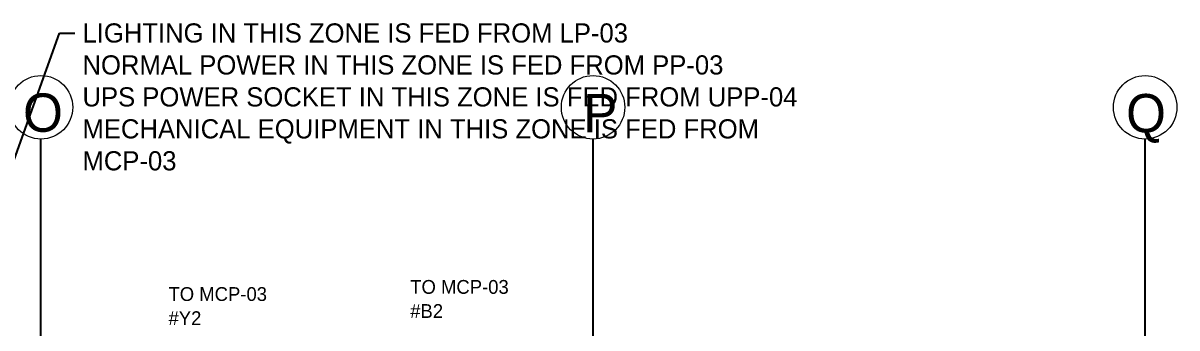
# Model space of a CAD drawing. Header units: metres. Extents: x 75097 to 220762, y -1557923 to -1361206.
# Drawn here: x 187880 to 202927, y -1453656 to -1449681 of the extents above; entities that cross this region are included whole.
import ezdxf
from ezdxf import colors
from ezdxf.entities.mleader import LeaderData, LeaderLine
from ezdxf.math import Vec2, Vec3

# ---------------------------------------------------------------- set-up
doc = ezdxf.new("R2010")
doc.units = ezdxf.units.M
doc.layers.get('0').update_dxf_attribs({"lineweight": 0})
doc.layers.add('A-100 - Copy$0$axes', color=8, linetype='Continuous')
doc.layers.add('A-100 - Copy$0$AxisBalloons_2', color=8, linetype='Continuous', lineweight=0)
doc.layers.add('A-100 - Copy$0$TEXT', color=8, linetype='Continuous', lineweight=0)
doc.layers.add('E-POWR', color=7, linetype='Continuous', lineweight=9, true_color=0x4e7e3e)
doc.layers.add('E-POWR-IDEN _1-100_', color=7, linetype='Continuous', lineweight=9, true_color=0x4e7e3e)
doc.styles.add('A-100 - Copy$0$Standard', font='GOTHIC.TTF')
doc.styles.add('Optima_5', font='', dxfattribs={"height": 3.001645})
doc.styles.get("Standard").update_dxf_attribs({"font": 'GOTHIC.TTF'})
doc.styles.get('Optima_5').set_extended_font_data('Optima')

# ---------------------------------------------------------------- blocks, each defined once
blk = doc.blocks.new('A-100 - Copy')
at = {"layer": 'A-100 - Copy$0$axes'}
for p, q in [((188113.3, -1477297.4, 0), (188113.3, -1451192.7, 0)), ((195313.3, -1477297.4, 0), (195313.3, -1451192.7, 0)), ((195313.3, -1477297.4, 0), (195313.3, -1451192.7, 0)), ((202513.3, -1477297.4, 0), (202513.3, -1451192.7, 0))]:
    blk.add_line(p, q, dxfattribs=at)
at = {"layer": 'A-100 - Copy$0$AxisBalloons_2'}
for centre in [(188113.3, -1450778.8, 0), (195313.3, -1450778.8, 0), (202513.3, -1450778.8, 0)]:
    blk.add_circle(centre, 413.9, dxfattribs=at)
at = {"layer": 'A-100 - Copy$0$TEXT', "char_height": 500, "attachment_point": 1, "style": 'A-100 - Copy$0$Standard'}
for s, insert in [('O', (187879.5, -1450598.5, 0)), ('P', (195185.4, -1450604.5, 0)), ('Q', (202264.2, -1450606.1, 0))]:
    blk.add_mtext_dynamic_manual_height_columns(s, width=500, gutter_width=1, heights=[0], dxfattribs=dict(at, insert=insert))

msp = doc.modelspace()

# ---------------------------------------------------------------- texts
at = {"layer": 'E-POWR-IDEN _1-100_', "char_height": 180.1, "width": 2475.925, "attachment_point": 1, "rotation": 360, "line_spacing_factor": 1.047943, "style": 'Optima_5'}
for s, insert in [('TO MCP-03 \\P#Y2', (189776.2, -1453124.2)), ('TO MCP-03 \\P#B2', (192928.5, -1453031.1))]:
    msp.add_mtext(s, dxfattribs=dict(at, insert=insert))

# ---------------------------------------------------------------- leaders
at = {"layer": 'E-POWR'}
ml = msp.add_multileader_mtext('Standard', dxfattribs=at)
ml.set_content('LIGHTING IN THIS ZONE IS FED FROM LP-03\\PNORMAL POWER IN THIS ZONE IS FED FROM PP-03\\PUPS POWER SOCKET IN THIS ZONE IS FED FROM UPP-04\\PMECHANICAL EQUIPMENT IN THIS ZONE IS FED FROM MCP-03', color=256)
ml.set_leader_properties()
ml.build(insert=Vec2(0, 0))
ml.multileader.update_dxf_attribs({"text_right_attachment_type": 6, "dogleg_length": 200, "arrow_head_size": 200})
ctx = ml.context
ctx.base_point, ctx.char_height, ctx.arrow_head_size, ctx.landing_gap_size, ctx.plane_origin = Vec3(188554.3, -1449813, 0), 250, 200, 100, Vec3(187550.6, -1453252, 0)
ctx.right_attachment = 6
notes = []
notes.append((ctx, [(0, (1, 1, 0), (188354.3, -1449813, 0), (1, 0), 200, [(0, [(186502.9, -1454972.7, 0)], 0, [])])]))
ctx.mtext.insert, ctx.mtext.width, ctx.mtext.flow_direction = Vec3(188654.3, -1449684.9, 0), 9228.761, 5
for ctx, leaders in notes:
    for number, flags, end, landing, length, lines in leaders:
        leader = LeaderData()
        leader.index, (leader.has_last_leader_line, leader.has_dogleg_vector, leader.attachment_direction) = number, flags
        leader.last_leader_point, leader.dogleg_vector, leader.dogleg_length = Vec3(end), Vec3(landing), length
        for number, points, colour, breaks in lines:
            line = LeaderLine()
            line.index, line.vertices, line.color, line.breaks = number, Vec3.list(points), colors.encode_raw_color(colour), breaks
            leader.lines.append(line)
        ctx.leaders.append(leader)

# ---------------------------------------------------------------- next in the draw order: block references
msp.add_blockref('A-100 - Copy', (0, 0))

doc.saveas('drawing.dxf')
